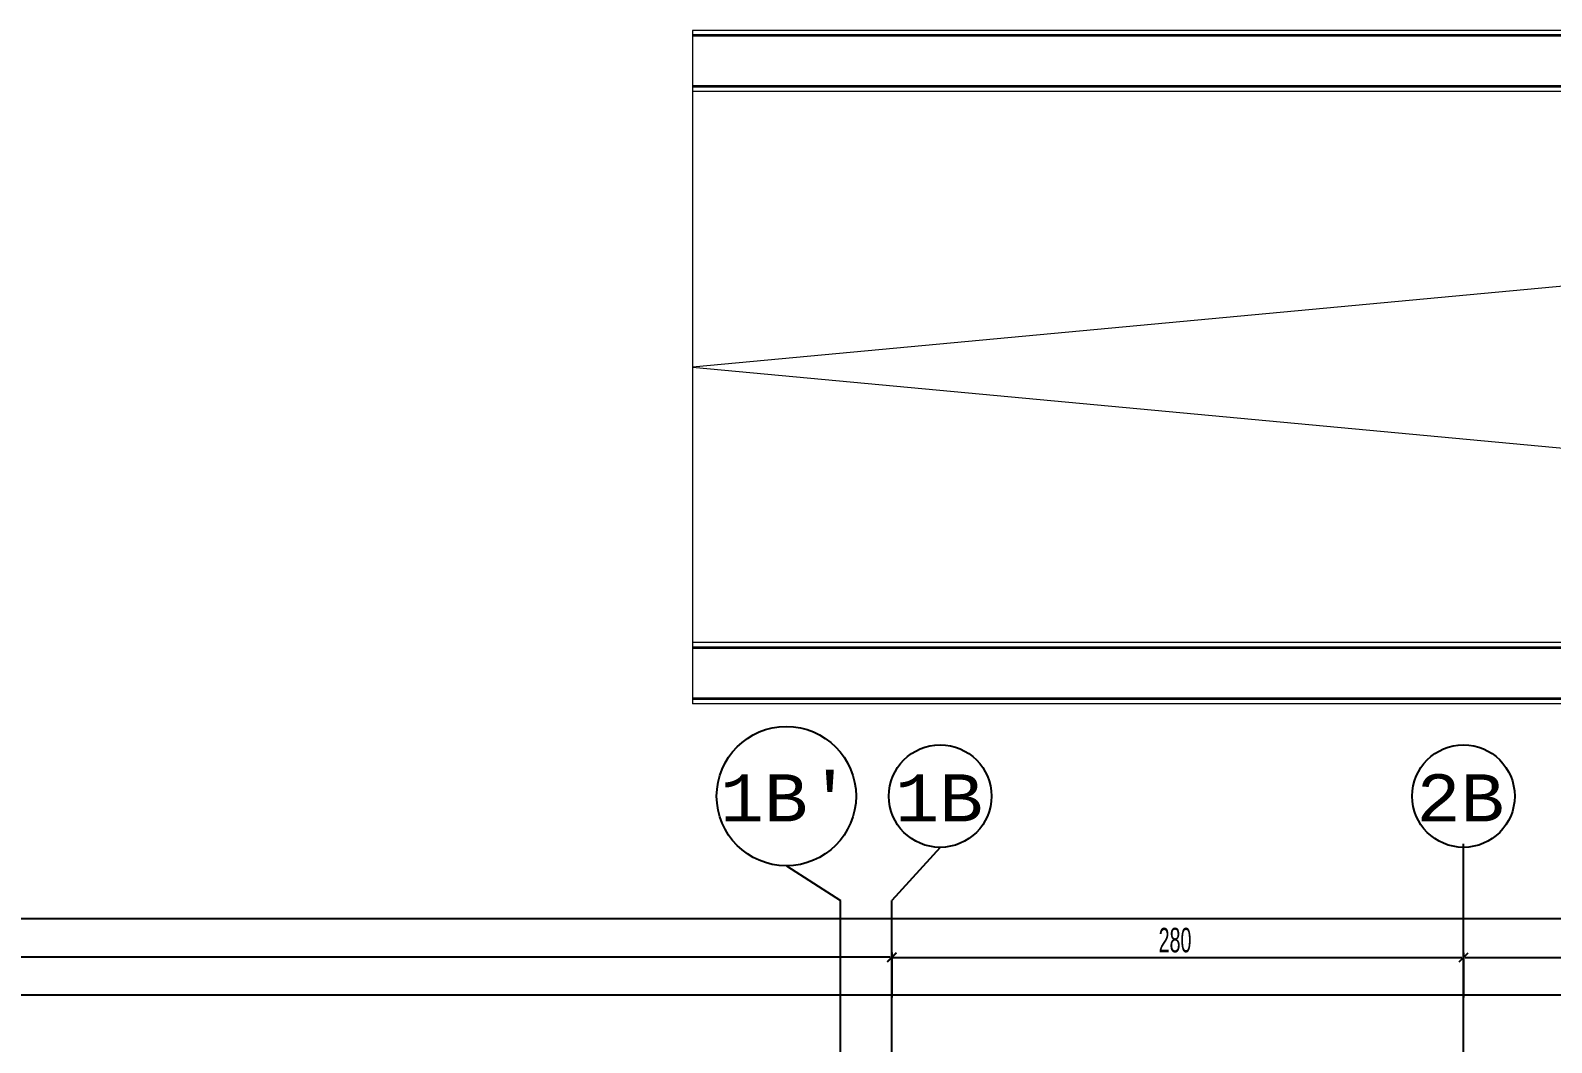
# Model space of a CAD drawing. Header units: inches. Extents: x -7543 to -822, y 102837 to 190349.
# Drawn here: x -836.5007 to -836.4263, y 102837.0206 to 102837.0702 of the extents above; entities that cross this region are included whole.
import ezdxf

# ---------------------------------------------------------------- set-up
doc = ezdxf.new("R2010")
doc.units = ezdxf.units.IN
doc.header["$MEASUREMENT"] = 0
for name, pattern in [('__ZG_T_P__9', [22, 1, -10, 1, -10]), ('DASHDOTX2', [2, 1, -0.5, 0, -0.5]), ('DOT', [6.35, 0, -6.35])]:
    doc.linetypes.add(name, pattern=pattern)
for name, color, linetype, lineweight in [('AKS', 1, 'Continuous', 25), ('ICOL', 55, 'Continuous', 25), ('SIVA', 150, 'Continuous', 15)]:
    doc.layers.add(name, color=color, linetype=linetype, lineweight=lineweight)
doc.layers.add('DUVAR', color=7, linetype='Continuous', lineweight=35, true_color=0xfc4642)
doc.layers.add('MERDİVEN', color=7, linetype='Continuous', lineweight=20, true_color=0x16c244)
doc.styles.add('ISIM', font='monos.ttf', dxfattribs={"width": 1.1, "height": 200})
doc.styles.add('OLCU', font='tromand.shx', dxfattribs={"width": 0.6, "height": 12})

msp = doc.modelspace()

# ---------------------------------------------------------------- linework, layer by layer
at = {"layer": 'AKS', "linetype": 'DASHDOTX2', "ltscale": 10}
for p, q in [((-836.456197, 102837.030209), (-836.458572, 102837.027607)), ((-836.430572, 102836.79642), (-836.430572, 102837.030376)), ((-836.46373, 102837.029306), (-836.461072, 102837.027607)), ((-836.461072, 102836.798854), (-836.461072, 102837.027607)), ((-836.458572, 102836.798854), (-836.458572, 102837.027607))]:
    msp.add_line(p, q, dxfattribs=at)
at = {"layer": 'AKS', "color": 0}
for centre, radius in [((-836.46373, 102837.032719), 0.003413), ((-836.456197, 102837.032719), 0.00251), ((-836.430572, 102837.032719), 0.00251)]:
    msp.add_circle(centre, radius, dxfattribs=at)
at = {"layer": 'DUVAR', "linetype": '__ZG_T_P__9'}
for p, q in [((-836.394382, 102837.069993), (-836.468322, 102837.069993)), ((-836.395903, 102837.067493), (-836.468322, 102837.067493)), ((-836.412633, 102837.039994), (-836.468322, 102837.039994)), ((-836.414154, 102837.037494), (-836.468322, 102837.037494))]:
    msp.add_line(p, q, dxfattribs=at)
at = {"layer": 'ICOL'}
for p, q in [((-836.739744, 102837.026719), (-836.3544, 102837.026719)), ((-836.45865, 102837.024824), (-836.546994, 102837.024824)), ((-836.458351, 102837.025044), (-836.458792, 102837.024603)), ((-836.458351, 102837.025022), (-836.458792, 102837.024581)), ((-836.458572, 102837.025058), (-836.458572, 102837.022874)), ((-836.458572, 102837.025035), (-836.458572, 102837.022851)), ((-836.43065, 102837.024801), (-836.458494, 102837.024801)), ((-836.430351, 102837.025022), (-836.430792, 102837.024581)), ((-836.430351, 102837.025022), (-836.430792, 102837.024581)), ((-836.430572, 102837.025035), (-836.430572, 102837.022851)), ((-836.430572, 102837.025035), (-836.430572, 102837.022851)), ((-836.397656, 102837.024801), (-836.430494, 102837.024801)), ((-836.3534, 102837.022967), (-836.740744, 102837.022967))]:
    msp.add_line(p, q, dxfattribs=at)
at = {"layer": 'MERDİVEN', "linetype": 'DOT', "lineweight": 15}
for p, q in [((-836.468322, 102837.070243), (-836.468322, 102837.037244)), ((-836.400417, 102837.060073), (-836.468322, 102837.053743)), ((-836.468322, 102837.053743), (-836.407706, 102837.048093))]:
    msp.add_line(p, q, dxfattribs=at)
at = {"layer": 'SIVA', "linetype": '__ZG_T_P__9'}
for p, q in [((-836.39423, 102837.070243), (-836.468322, 102837.070243)), ((-836.396055, 102837.067243), (-836.468322, 102837.067243)), ((-836.412481, 102837.040244), (-836.468322, 102837.040244)), ((-836.414306, 102837.037244), (-836.468322, 102837.037244))]:
    msp.add_line(p, q, dxfattribs=at)

# ---------------------------------------------------------------- texts
at = {"layer": 'AKS', "style": 'ISIM', "width": 1.1}
for s, p in [("1B'", (-836.466982, 102837.031478)), ('1B', (-836.458402, 102837.031478)), ('2B', (-836.432873, 102837.031478))]:
    msp.add_text(s, height=0.00231, dxfattribs=at).set_placement(p)
at = {"layer": 'ICOL', "style": 'OLCU', "width": 0.6}
msp.add_text('280', height=0.0012, dxfattribs=at).set_placement((-836.445498, 102837.025065))

doc.saveas('drawing.dxf')
